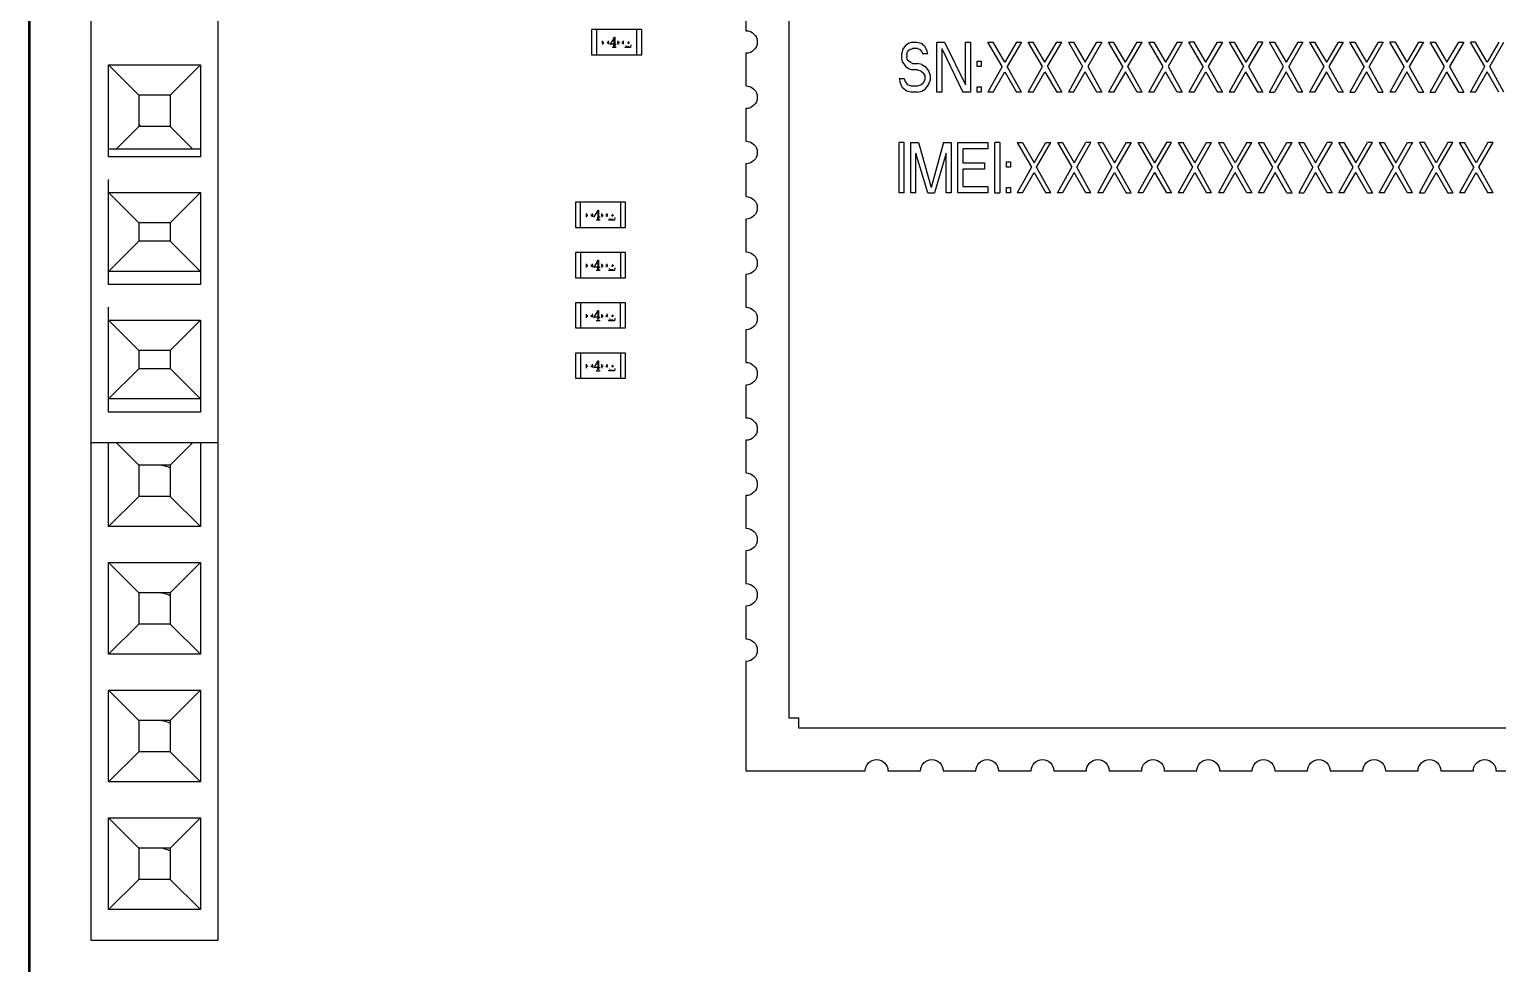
# Model space of a CAD drawing. Header units: millimetres. Extents: x 345 to 622, y 294 to 502.
# Drawn here: x 414.98 to 444.19, y 387.57 to 406.16 of the extents above; entities that cross this region are included whole.
import ezdxf

# ---------------------------------------------------------------- set-up
doc = ezdxf.new("R2010")
doc.units = ezdxf.units.MM
doc.layers.add('Make2D$可见线$场景轮廓线', color=18, linetype='Continuous', lineweight=50, true_color=0x000000)
doc.layers.add('Make2D$可见线$曲线', color=18, linetype='Continuous', true_color=0x000000)

msp = doc.modelspace()

# ---------------------------------------------------------------- linework, layer by layer
at = {"layer": 'Make2D$可见线$场景轮廓线', "color": 96, "true_color": 0x008000}
msp.add_line((414.976, 338.111), (414.976, 447.711), dxfattribs=at)
at = {"layer": 'Make2D$可见线$曲线', "color": 96, "true_color": 0x008000}
msp.add_line((414.976, 338.111), (414.976, 447.711), dxfattribs=at)
at = {"layer": 'Make2D$可见线$曲线', "color": 254, "lineweight": -3, "true_color": 0xdcdcdc}
for p, q in [((430.086, 419.361), (430.086, 392.461)), ((432.419, 405.847), (432.352, 405.762)), ((432.486, 405.89), (432.419, 405.847)), ((432.552, 405.911), (432.486, 405.89)), ((432.552, 405.911), (432.636, 405.911)), ((432.636, 405.911), (432.719, 405.89)), ((432.786, 405.826), (432.719, 405.89)), ((433.036, 404.911), (433.036, 405.911)), ((433.036, 405.911), (433.186, 405.911)), ((433.186, 405.911), (433.602, 405.06)), ((433.602, 405.06), (433.602, 405.911)), ((433.602, 405.911), (433.702, 405.911)), ((433.702, 405.911), (433.702, 404.911)), ((434.336, 405.422), (434.052, 405.911)), ((434.052, 405.911), (434.152, 405.911)), ((434.386, 405.507), (434.152, 405.911)), ((434.619, 405.911), (434.386, 405.507)), ((434.719, 405.911), (434.436, 405.422)), ((434.619, 405.911), (434.719, 405.911)), ((435.136, 405.422), (434.852, 405.911)), ((434.852, 405.911), (434.952, 405.911)), ((435.186, 405.507), (434.952, 405.911)), ((435.186, 405.507), (435.419, 405.911)), ((435.236, 405.422), (435.519, 405.911)), ((435.419, 405.911), (435.519, 405.911)), ((435.652, 405.911), (435.936, 405.422)), ((435.652, 405.911), (435.752, 405.911)), ((435.752, 405.911), (435.986, 405.507)), ((435.986, 405.507), (436.219, 405.911)), ((436.319, 405.911), (436.036, 405.422)), ((436.219, 405.911), (436.319, 405.911)), ((436.736, 405.422), (436.452, 405.911)), ((436.452, 405.911), (436.552, 405.911)), ((436.786, 405.507), (436.552, 405.911)), ((436.786, 405.507), (437.019, 405.911)), ((436.836, 405.422), (437.119, 405.911)), ((437.019, 405.911), (437.119, 405.911)), ((437.536, 405.422), (437.252, 405.911)), ((437.252, 405.911), (437.352, 405.911)), ((437.352, 405.911), (437.586, 405.507)), ((437.819, 405.911), (437.586, 405.507)), ((437.919, 405.911), (437.636, 405.422)), ((437.819, 405.911), (437.919, 405.911)), ((438.152, 405.911), (438.052, 405.911)), ((438.336, 405.422), (438.052, 405.911)), ((438.386, 405.507), (438.152, 405.911)), ((438.386, 405.507), (438.619, 405.911)), ((438.719, 405.911), (438.436, 405.422)), ((438.619, 405.911), (438.719, 405.911)), ((438.852, 405.911), (439.136, 405.422)), ((438.852, 405.911), (438.952, 405.911)), ((438.952, 405.911), (439.186, 405.507)), ((439.419, 405.911), (439.186, 405.507)), ((439.519, 405.911), (439.236, 405.422)), ((439.519, 405.911), (439.419, 405.911)), ((439.936, 405.422), (439.652, 405.911)), ((439.652, 405.911), (439.752, 405.911)), ((439.752, 405.911), (439.986, 405.507)), ((440.219, 405.911), (439.986, 405.507)), ((440.319, 405.911), (440.036, 405.422)), ((440.219, 405.911), (440.319, 405.911)), ((440.452, 405.911), (440.736, 405.422)), ((440.452, 405.911), (440.552, 405.911)), ((440.552, 405.911), (440.786, 405.507)), ((441.019, 405.911), (440.786, 405.507)), ((441.119, 405.911), (440.836, 405.422)), ((441.019, 405.911), (441.119, 405.911)), ((441.536, 405.422), (441.252, 405.911)), ((441.252, 405.911), (441.352, 405.911)), ((441.352, 405.911), (441.586, 405.507)), ((441.819, 405.911), (441.586, 405.507)), ((441.919, 405.911), (441.636, 405.422)), ((441.819, 405.911), (441.919, 405.911)), ((442.152, 405.911), (442.052, 405.911)), ((442.336, 405.422), (442.052, 405.911)), ((442.152, 405.911), (442.386, 405.507)), ((442.619, 405.911), (442.386, 405.507)), ((442.719, 405.911), (442.436, 405.422)), ((442.619, 405.911), (442.719, 405.911)), ((443.136, 405.422), (442.852, 405.911)), ((442.852, 405.911), (442.952, 405.911)), ((442.952, 405.911), (443.186, 405.507)), ((443.186, 405.507), (443.419, 405.911)), ((443.519, 405.911), (443.236, 405.422)), ((443.419, 405.911), (443.519, 405.911)), ((443.752, 405.911), (443.652, 405.911)), ((443.936, 405.422), (443.652, 405.911)), ((443.986, 405.507), (443.752, 405.911)), ((444.219, 405.911), (443.986, 405.507)), ((444.036, 405.422), (444.319, 405.911)), ((432.352, 405.762), (432.336, 405.677)), ((432.336, 405.592), (432.336, 405.677)), ((432.352, 405.507), (432.336, 405.592)), ((432.436, 405.656), (432.452, 405.72)), ((432.436, 405.656), (432.436, 405.613)), ((432.452, 405.549), (432.436, 405.613)), ((432.502, 405.762), (432.452, 405.72)), ((432.502, 405.762), (432.552, 405.783)), ((432.652, 405.783), (432.552, 405.783)), ((432.652, 405.783), (432.702, 405.762)), ((432.736, 405.72), (432.702, 405.762)), ((432.736, 405.72), (432.752, 405.677)), ((432.852, 405.677), (432.752, 405.677)), ((432.786, 405.826), (432.836, 405.741)), ((432.852, 405.677), (432.836, 405.741)), ((433.136, 405.783), (433.552, 404.911)), ((433.136, 405.783), (433.136, 404.911)), ((432.352, 405.507), (432.419, 405.422)), ((432.419, 405.422), (432.486, 405.379)), ((432.502, 405.507), (432.452, 405.549)), ((432.486, 405.379), (432.552, 405.358)), ((432.552, 405.485), (432.502, 405.507)), ((432.552, 405.485), (432.652, 405.485)), ((432.652, 405.358), (432.552, 405.358)), ((432.736, 405.464), (432.652, 405.485)), ((432.652, 405.358), (432.719, 405.337)), ((432.719, 405.337), (432.769, 405.294)), ((432.736, 405.464), (432.802, 405.422)), ((432.769, 405.294), (432.802, 405.23)), ((432.802, 405.23), (432.769, 405.294)), ((432.802, 405.422), (432.869, 405.337)), ((432.869, 405.337), (432.902, 405.251)), ((433.836, 405.422), (433.836, 405.528)), ((433.836, 405.528), (433.919, 405.528)), ((433.919, 405.422), (433.836, 405.422)), ((433.919, 405.528), (433.919, 405.422)), ((434.336, 405.422), (434.052, 404.911)), ((434.152, 404.911), (434.386, 405.315)), ((434.386, 405.315), (434.619, 404.911)), ((434.719, 404.911), (434.436, 405.422)), ((434.852, 404.911), (435.136, 405.422)), ((434.952, 404.911), (435.186, 405.315)), ((435.186, 405.315), (435.419, 404.911)), ((435.236, 405.422), (435.519, 404.911)), ((435.936, 405.422), (435.652, 404.911)), ((435.752, 404.911), (435.986, 405.315)), ((436.219, 404.911), (435.986, 405.315)), ((436.036, 405.422), (436.319, 404.911)), ((436.736, 405.422), (436.452, 404.911)), ((436.786, 405.315), (436.552, 404.911)), ((437.019, 404.911), (436.786, 405.315)), ((437.119, 404.911), (436.836, 405.422)), ((437.252, 404.911), (437.536, 405.422)), ((437.352, 404.911), (437.586, 405.315)), ((437.819, 404.911), (437.586, 405.315)), ((437.636, 405.422), (437.919, 404.911)), ((438.336, 405.422), (438.052, 404.911)), ((438.152, 404.911), (438.386, 405.315)), ((438.386, 405.315), (438.619, 404.911)), ((438.436, 405.422), (438.719, 404.911)), ((439.136, 405.422), (438.852, 404.911)), ((438.952, 404.911), (439.186, 405.315)), ((439.419, 404.911), (439.186, 405.315)), ((439.236, 405.422), (439.519, 404.911)), ((439.652, 404.911), (439.936, 405.422)), ((439.986, 405.315), (439.752, 404.911)), ((440.219, 404.911), (439.986, 405.315)), ((440.319, 404.911), (440.036, 405.422)), ((440.736, 405.422), (440.452, 404.911)), ((440.786, 405.315), (440.552, 404.911)), ((441.019, 404.911), (440.786, 405.315)), ((440.836, 405.422), (441.119, 404.911)), ((441.536, 405.422), (441.252, 404.911)), ((441.586, 405.315), (441.352, 404.911)), ((441.586, 405.315), (441.819, 404.911)), ((441.919, 404.911), (441.636, 405.422)), ((442.336, 405.422), (442.052, 404.911)), ((442.386, 405.315), (442.152, 404.911)), ((442.619, 404.911), (442.386, 405.315)), ((442.436, 405.422), (442.719, 404.911)), ((442.852, 404.911), (443.136, 405.422)), ((442.952, 404.911), (443.186, 405.315)), ((443.419, 404.911), (443.186, 405.315)), ((443.236, 405.422), (443.519, 404.911)), ((443.652, 404.911), (443.936, 405.422)), ((443.752, 404.911), (443.986, 405.315)), ((444.219, 404.911), (443.986, 405.315)), ((444.319, 404.911), (444.036, 405.422)), ((432.286, 405.188), (432.302, 405.102)), ((432.286, 405.188), (432.386, 405.188)), ((432.352, 404.996), (432.302, 405.102)), ((432.436, 404.932), (432.352, 404.996)), ((432.386, 405.188), (432.402, 405.124)), ((432.402, 405.124), (432.452, 405.06)), ((432.519, 405.039), (432.452, 405.06)), ((432.519, 405.039), (432.652, 405.039)), ((432.652, 405.039), (432.719, 405.06)), ((432.719, 405.06), (432.769, 405.102)), ((432.736, 404.932), (432.802, 404.975)), ((432.769, 405.102), (432.802, 405.166)), ((432.802, 405.166), (432.802, 405.23)), ((432.802, 404.975), (432.869, 405.06)), ((432.869, 405.06), (432.902, 405.145)), ((432.902, 405.251), (432.902, 405.145)), ((433.836, 404.911), (433.836, 405.017)), ((433.836, 405.017), (433.919, 405.017)), ((433.919, 405.017), (433.919, 404.911)), ((432.519, 404.911), (432.436, 404.932)), ((432.652, 404.911), (432.519, 404.911)), ((432.652, 404.911), (432.736, 404.932)), ((433.136, 404.911), (433.036, 404.911)), ((433.702, 404.911), (433.552, 404.911)), ((433.919, 404.911), (433.836, 404.911)), ((434.152, 404.911), (434.052, 404.911)), ((434.719, 404.911), (434.619, 404.911)), ((434.952, 404.911), (434.852, 404.911)), ((435.519, 404.911), (435.419, 404.911)), ((435.752, 404.911), (435.652, 404.911)), ((436.319, 404.911), (436.219, 404.911)), ((436.552, 404.911), (436.452, 404.911)), ((437.119, 404.911), (437.019, 404.911)), ((437.352, 404.911), (437.252, 404.911)), ((437.919, 404.911), (437.819, 404.911)), ((438.152, 404.911), (438.052, 404.911)), ((438.719, 404.911), (438.619, 404.911)), ((438.952, 404.911), (438.852, 404.911)), ((439.519, 404.911), (439.419, 404.911)), ((439.652, 404.911), (439.752, 404.911)), ((440.319, 404.911), (440.219, 404.911)), ((440.552, 404.911), (440.452, 404.911)), ((441.119, 404.911), (441.019, 404.911)), ((441.252, 404.911), (441.352, 404.911)), ((441.819, 404.911), (441.919, 404.911)), ((442.152, 404.911), (442.052, 404.911)), ((442.619, 404.911), (442.719, 404.911)), ((442.852, 404.911), (442.952, 404.911)), ((443.419, 404.911), (443.519, 404.911)), ((443.752, 404.911), (443.652, 404.911)), ((432.386, 403.911), (432.286, 403.911)), ((432.286, 402.911), (432.286, 403.911)), ((432.386, 402.911), (432.386, 403.911)), ((432.519, 402.911), (432.519, 403.911)), ((432.519, 403.911), (432.669, 403.911)), ((432.669, 403.911), (432.919, 403.017)), ((433.169, 403.911), (432.919, 403.017)), ((433.169, 403.911), (433.319, 403.911)), ((433.319, 403.911), (433.319, 402.911)), ((433.452, 402.911), (433.452, 403.911)), ((433.452, 403.911), (434.052, 403.911)), ((434.052, 403.911), (434.052, 403.783)), ((434.286, 403.911), (434.186, 403.911)), ((434.186, 402.911), (434.186, 403.911)), ((434.286, 403.911), (434.286, 402.911)), ((434.636, 403.911), (434.919, 403.422)), ((434.636, 403.911), (434.736, 403.911)), ((434.736, 403.911), (434.969, 403.507)), ((434.969, 403.507), (435.202, 403.911)), ((435.019, 403.422), (435.302, 403.911)), ((435.202, 403.911), (435.302, 403.911)), ((435.436, 403.911), (435.719, 403.422)), ((435.436, 403.911), (435.536, 403.911)), ((435.536, 403.911), (435.769, 403.507)), ((435.769, 403.507), (436.002, 403.911)), ((435.819, 403.422), (436.102, 403.911)), ((436.102, 403.911), (436.002, 403.911)), ((436.236, 403.911), (436.519, 403.422)), ((436.236, 403.911), (436.336, 403.911)), ((436.336, 403.911), (436.569, 403.507)), ((436.802, 403.911), (436.569, 403.507)), ((436.902, 403.911), (436.619, 403.422)), ((436.802, 403.911), (436.902, 403.911)), ((437.036, 403.911), (437.319, 403.422)), ((437.036, 403.911), (437.136, 403.911)), ((437.136, 403.911), (437.369, 403.507)), ((437.602, 403.911), (437.369, 403.507)), ((437.419, 403.422), (437.702, 403.911)), ((437.702, 403.911), (437.602, 403.911)), ((437.836, 403.911), (438.119, 403.422)), ((437.836, 403.911), (437.936, 403.911)), ((438.169, 403.507), (437.936, 403.911)), ((438.169, 403.507), (438.402, 403.911)), ((438.219, 403.422), (438.502, 403.911)), ((438.402, 403.911), (438.502, 403.911)), ((438.636, 403.911), (438.919, 403.422)), ((438.636, 403.911), (438.736, 403.911)), ((438.969, 403.507), (438.736, 403.911)), ((439.202, 403.911), (438.969, 403.507)), ((439.019, 403.422), (439.302, 403.911)), ((439.202, 403.911), (439.302, 403.911)), ((439.719, 403.422), (439.436, 403.911)), ((439.436, 403.911), (439.536, 403.911)), ((439.536, 403.911), (439.769, 403.507)), ((439.769, 403.507), (440.002, 403.911)), ((439.819, 403.422), (440.102, 403.911)), ((440.002, 403.911), (440.102, 403.911)), ((440.519, 403.422), (440.236, 403.911)), ((440.236, 403.911), (440.336, 403.911)), ((440.336, 403.911), (440.569, 403.507)), ((440.569, 403.507), (440.802, 403.911)), ((440.902, 403.911), (440.619, 403.422)), ((440.902, 403.911), (440.802, 403.911)), ((441.319, 403.422), (441.036, 403.911)), ((441.036, 403.911), (441.136, 403.911)), ((441.136, 403.911), (441.369, 403.507)), ((441.369, 403.507), (441.602, 403.911)), ((441.419, 403.422), (441.702, 403.911)), ((441.702, 403.911), (441.602, 403.911)), ((441.836, 403.911), (442.119, 403.422)), ((441.836, 403.911), (441.936, 403.911)), ((441.936, 403.911), (442.169, 403.507)), ((442.169, 403.507), (442.402, 403.911)), ((442.502, 403.911), (442.219, 403.422)), ((442.402, 403.911), (442.502, 403.911)), ((442.736, 403.911), (442.636, 403.911)), ((442.636, 403.911), (442.919, 403.422)), ((442.969, 403.507), (442.736, 403.911)), ((443.202, 403.911), (442.969, 403.507)), ((443.019, 403.422), (443.302, 403.911)), ((443.302, 403.911), (443.202, 403.911)), ((443.719, 403.422), (443.436, 403.911)), ((443.436, 403.911), (443.536, 403.911)), ((443.769, 403.507), (443.536, 403.911)), ((444.002, 403.911), (443.769, 403.507)), ((443.819, 403.422), (444.102, 403.911)), ((444.102, 403.911), (444.002, 403.911)), ((432.619, 402.911), (432.619, 403.698)), ((432.852, 402.911), (432.619, 403.698)), ((433.219, 403.698), (432.986, 402.911)), ((433.219, 402.911), (433.219, 403.698)), ((434.052, 403.783), (433.552, 403.783)), ((433.552, 403.783), (433.552, 403.507)), ((433.552, 403.507), (433.986, 403.507)), ((433.986, 403.507), (433.986, 403.379)), ((434.419, 403.422), (434.419, 403.528)), ((434.419, 403.528), (434.502, 403.528)), ((434.502, 403.528), (434.502, 403.422)), ((433.986, 403.379), (433.552, 403.379)), ((433.552, 403.379), (433.552, 403.039)), ((434.502, 403.422), (434.419, 403.422)), ((434.919, 403.422), (434.636, 402.911)), ((434.736, 402.911), (434.969, 403.315)), ((434.969, 403.315), (435.202, 402.911)), ((435.302, 402.911), (435.019, 403.422)), ((435.436, 402.911), (435.719, 403.422)), ((435.769, 403.315), (435.536, 402.911)), ((436.002, 402.911), (435.769, 403.315)), ((436.102, 402.911), (435.819, 403.422)), ((436.236, 402.911), (436.519, 403.422)), ((436.336, 402.911), (436.569, 403.315)), ((436.569, 403.315), (436.802, 402.911)), ((436.902, 402.911), (436.619, 403.422)), ((437.319, 403.422), (437.036, 402.911)), ((437.369, 403.315), (437.136, 402.911)), ((437.369, 403.315), (437.602, 402.911)), ((437.419, 403.422), (437.702, 402.911)), ((438.119, 403.422), (437.836, 402.911)), ((437.936, 402.911), (438.169, 403.315)), ((438.169, 403.315), (438.402, 402.911)), ((438.502, 402.911), (438.219, 403.422)), ((438.919, 403.422), (438.636, 402.911)), ((438.736, 402.911), (438.969, 403.315)), ((439.202, 402.911), (438.969, 403.315)), ((439.019, 403.422), (439.302, 402.911)), ((439.436, 402.911), (439.719, 403.422)), ((439.769, 403.315), (439.536, 402.911)), ((440.002, 402.911), (439.769, 403.315)), ((440.102, 402.911), (439.819, 403.422)), ((440.519, 403.422), (440.236, 402.911)), ((440.569, 403.315), (440.336, 402.911)), ((440.569, 403.315), (440.802, 402.911)), ((440.619, 403.422), (440.902, 402.911)), ((441.036, 402.911), (441.319, 403.422)), ((441.136, 402.911), (441.369, 403.315)), ((441.602, 402.911), (441.369, 403.315)), ((441.419, 403.422), (441.702, 402.911)), ((441.836, 402.911), (442.119, 403.422)), ((441.936, 402.911), (442.169, 403.315)), ((442.402, 402.911), (442.169, 403.315)), ((442.502, 402.911), (442.219, 403.422)), ((442.636, 402.911), (442.919, 403.422)), ((442.969, 403.315), (442.736, 402.911)), ((442.969, 403.315), (443.202, 402.911)), ((443.019, 403.422), (443.302, 402.911)), ((443.719, 403.422), (443.436, 402.911)), ((443.536, 402.911), (443.769, 403.315)), ((443.769, 403.315), (444.002, 402.911)), ((444.102, 402.911), (443.819, 403.422)), ((433.552, 403.039), (434.052, 403.039)), ((434.052, 403.039), (434.052, 402.911)), ((434.419, 402.911), (434.419, 403.017)), ((434.419, 403.017), (434.502, 403.017)), ((434.502, 403.017), (434.502, 402.911)), ((432.386, 402.911), (432.286, 402.911)), ((432.619, 402.911), (432.519, 402.911)), ((432.852, 402.911), (432.986, 402.911)), ((433.319, 402.911), (433.219, 402.911)), ((434.052, 402.911), (433.452, 402.911)), ((434.186, 402.911), (434.286, 402.911)), ((434.502, 402.911), (434.419, 402.911)), ((434.736, 402.911), (434.636, 402.911)), ((435.302, 402.911), (435.202, 402.911)), ((435.536, 402.911), (435.436, 402.911)), ((436.102, 402.911), (436.002, 402.911)), ((436.336, 402.911), (436.236, 402.911)), ((436.802, 402.911), (436.902, 402.911)), ((437.136, 402.911), (437.036, 402.911)), ((437.702, 402.911), (437.602, 402.911)), ((437.936, 402.911), (437.836, 402.911)), ((438.502, 402.911), (438.402, 402.911)), ((438.736, 402.911), (438.636, 402.911)), ((439.302, 402.911), (439.202, 402.911)), ((439.536, 402.911), (439.436, 402.911)), ((440.002, 402.911), (440.102, 402.911)), ((440.236, 402.911), (440.336, 402.911)), ((440.902, 402.911), (440.802, 402.911)), ((441.136, 402.911), (441.036, 402.911)), ((441.602, 402.911), (441.702, 402.911)), ((441.936, 402.911), (441.836, 402.911)), ((442.502, 402.911), (442.402, 402.911)), ((442.636, 402.911), (442.736, 402.911)), ((443.202, 402.911), (443.302, 402.911)), ((443.536, 402.911), (443.436, 402.911)), ((444.102, 402.911), (444.002, 402.911)), ((430.086, 392.461), (430.286, 392.461)), ((430.286, 392.261), (430.286, 392.461)), ((453.186, 392.261), (430.286, 392.261))]:
    msp.add_line(p, q, dxfattribs=at)
at = {"layer": 'Make2D$可见线$曲线', "color": 251, "lineweight": -3, "true_color": 0x4b4b4b}
for p, q in [((416.196, 413.681), (416.196, 397.941)), ((418.736, 397.947), (418.736, 413.681)), ((416.552, 405.454), (417.152, 404.854)), ((416.552, 403.628), (416.552, 405.454)), ((416.552, 405.454), (418.379, 405.454)), ((418.379, 405.454), (417.779, 404.854)), ((418.379, 405.454), (418.379, 403.628)), ((417.152, 404.854), (417.152, 404.228)), ((417.779, 404.854), (417.152, 404.854)), ((417.779, 404.854), (417.779, 404.228)), ((417.152, 404.228), (416.708, 403.783)), ((417.779, 404.228), (417.152, 404.228)), ((418.226, 403.781), (417.779, 404.228)), ((418.379, 403.628), (416.552, 403.628)), ((418.379, 403.781), (416.554, 403.781)), ((416.552, 402.914), (416.552, 403.174)), ((416.552, 402.914), (417.152, 402.314)), ((416.552, 401.088), (416.552, 402.914)), ((416.552, 402.914), (418.379, 402.914)), ((418.379, 402.914), (417.779, 402.314)), ((418.379, 402.914), (418.379, 401.088)), ((417.779, 402.314), (417.152, 402.314)), ((417.152, 402.314), (417.152, 401.951)), ((417.779, 402.314), (417.779, 401.943)), ((417.152, 401.948), (416.552, 401.348)), ((417.779, 401.948), (417.152, 401.948)), ((417.783, 401.944), (418.379, 401.348)), ((418.379, 401.348), (416.552, 401.348)), ((418.379, 401.088), (416.552, 401.088)), ((416.552, 400.374), (416.552, 400.634)), ((416.552, 400.374), (417.152, 399.774)), ((416.552, 398.548), (416.552, 400.374)), ((416.552, 400.374), (418.379, 400.374)), ((418.379, 400.374), (417.779, 399.774)), ((418.379, 400.374), (418.379, 398.548)), ((417.779, 399.774), (417.152, 399.774)), ((417.152, 399.774), (417.152, 399.41)), ((417.779, 399.774), (417.779, 399.406)), ((417.152, 399.408), (416.552, 398.808)), ((417.779, 399.408), (417.152, 399.408)), ((418.379, 398.808), (417.782, 399.405)), ((418.379, 398.808), (416.552, 398.808)), ((418.379, 398.548), (416.552, 398.548)), ((416.196, 397.941), (418.736, 397.941)), ((416.196, 397.937), (416.196, 388.041)), ((416.552, 396.268), (416.552, 397.941)), ((417.152, 397.494), (416.706, 397.941)), ((418.226, 397.941), (417.779, 397.494)), ((418.379, 397.941), (418.379, 396.268)), ((418.736, 388.041), (418.736, 397.94)), ((417.779, 397.494), (417.152, 397.494)), ((417.152, 397.494), (417.152, 396.868)), ((417.779, 397.494), (417.779, 396.868)), ((417.152, 396.868), (416.552, 396.268)), ((417.779, 396.868), (417.152, 396.868)), ((417.779, 396.868), (418.379, 396.268)), ((418.379, 396.268), (416.552, 396.268)), ((416.552, 395.554), (417.152, 394.954)), ((416.552, 393.728), (416.552, 395.554)), ((416.552, 395.554), (418.379, 395.554)), ((418.379, 395.554), (417.779, 394.954)), ((418.379, 395.554), (418.379, 393.728)), ((417.779, 394.954), (417.152, 394.954)), ((417.152, 394.954), (417.152, 394.328)), ((417.779, 394.954), (417.779, 394.328)), ((417.152, 394.328), (416.552, 393.728)), ((417.779, 394.328), (417.152, 394.328)), ((418.379, 393.728), (417.779, 394.328)), ((418.379, 393.728), (416.552, 393.728)), ((416.552, 393.014), (417.152, 392.414)), ((416.552, 391.188), (416.552, 393.014)), ((416.552, 393.014), (418.379, 393.014)), ((418.379, 393.014), (417.779, 392.414)), ((418.379, 393.014), (418.379, 391.188)), ((417.779, 392.414), (417.152, 392.414)), ((417.152, 392.414), (417.152, 391.788)), ((417.779, 392.414), (417.779, 391.788)), ((417.152, 391.788), (416.552, 391.188)), ((417.779, 391.788), (417.152, 391.788)), ((418.379, 391.188), (417.779, 391.788)), ((418.379, 391.188), (416.552, 391.188)), ((416.552, 390.474), (417.152, 389.874)), ((416.552, 388.648), (416.552, 390.474)), ((416.552, 390.474), (418.379, 390.474)), ((418.379, 390.474), (417.779, 389.874)), ((418.379, 390.474), (418.379, 388.648)), ((417.779, 389.874), (417.152, 389.874)), ((417.152, 389.874), (417.152, 389.248)), ((417.779, 389.874), (417.779, 389.248)), ((417.152, 389.248), (416.552, 388.648)), ((417.779, 389.248), (417.152, 389.248)), ((418.379, 388.648), (417.779, 389.248)), ((418.379, 388.648), (416.552, 388.648)), ((416.196, 388.041), (418.736, 388.041))]:
    msp.add_line(p, q, dxfattribs=at)
at = {"layer": 'Make2D$可见线$曲线', "color": 134, "lineweight": -3, "true_color": 0x009b9b}
for p, q in [((429.236, 406.786), (429.236, 406.136)), ((429.236, 405.686), (429.236, 405.036)), ((429.236, 404.586), (429.236, 403.936)), ((429.236, 403.486), (429.236, 402.836)), ((429.236, 402.386), (429.236, 401.736)), ((429.236, 401.286), (429.236, 400.636)), ((429.236, 400.186), (429.236, 399.536)), ((429.236, 399.086), (429.236, 398.436)), ((429.236, 397.986), (429.236, 397.336)), ((429.236, 396.886), (429.236, 396.236)), ((429.236, 395.786), (429.236, 395.136)), ((429.236, 394.686), (429.236, 394.036)), ((429.236, 393.586), (429.236, 391.411)), ((429.236, 391.411), (431.611, 391.411)), ((432.061, 391.411), (432.711, 391.411)), ((433.161, 391.411), (433.811, 391.411)), ((434.261, 391.411), (434.911, 391.411)), ((435.361, 391.411), (436.011, 391.411)), ((436.461, 391.411), (437.111, 391.411)), ((437.561, 391.411), (438.211, 391.411)), ((438.661, 391.411), (439.311, 391.411)), ((439.761, 391.411), (440.411, 391.411)), ((440.861, 391.411), (441.511, 391.411)), ((441.961, 391.411), (442.611, 391.411)), ((443.061, 391.411), (443.711, 391.411)), ((444.161, 391.411), (444.811, 391.411))]:
    msp.add_line(p, q, dxfattribs=at)
at = {"layer": 'Make2D$可见线$曲线', "color": 9, "lineweight": -3, "true_color": 0xc0c0c0}
for p, q in [((426.161, 406.157), (426.161, 405.657)), ((426.261, 406.157), (426.161, 406.157)), ((427.061, 406.157), (426.261, 406.157)), ((426.261, 406.157), (426.261, 405.657)), ((427.061, 405.657), (427.061, 406.157)), ((427.161, 406.157), (427.061, 406.157)), ((427.161, 405.657), (427.161, 406.157)), ((426.38, 405.903), (426.383, 405.935)), ((426.385, 405.859), (426.38, 405.903)), ((426.403, 405.903), (426.403, 405.913)), ((426.403, 405.881), (426.403, 405.903)), ((426.477, 405.913), (426.478, 405.903)), ((426.478, 405.903), (426.477, 405.881)), ((426.497, 405.936), (426.5, 405.903)), ((426.5, 405.903), (426.497, 405.869)), ((426.527, 405.868), (426.531, 405.874)), ((426.538, 405.862), (426.527, 405.862)), ((426.538, 405.869), (426.604, 405.975)), ((426.605, 405.869), (426.538, 405.869)), ((426.597, 405.979), (426.613, 406.004)), ((426.605, 405.975), (426.605, 405.869)), ((426.605, 405.823), (426.605, 405.862)), ((426.613, 406.004), (426.624, 406.004)), ((426.624, 406.004), (426.624, 405.869)), ((426.624, 405.869), (426.656, 405.869)), ((426.624, 405.862), (426.624, 405.823)), ((426.683, 405.935), (426.68, 405.903)), ((426.68, 405.903), (426.685, 405.859)), ((426.703, 405.913), (426.703, 405.903)), ((426.703, 405.903), (426.703, 405.881)), ((426.778, 405.903), (426.777, 405.913)), ((426.777, 405.881), (426.778, 405.903)), ((426.8, 405.903), (426.797, 405.936)), ((426.797, 405.869), (426.8, 405.903)), ((426.843, 405.836), (426.85, 405.844)), ((426.885, 405.883), (426.913, 405.92)), ((426.917, 405.9), (426.894, 405.877)), ((426.947, 405.852), (426.94, 405.802)), ((426.161, 405.657), (426.261, 405.657)), ((426.261, 405.657), (427.061, 405.657)), ((426.575, 405.808), (426.588, 405.808)), ((426.579, 405.801), (426.575, 405.801)), ((426.642, 405.801), (426.588, 405.801)), ((426.642, 405.808), (426.652, 405.808)), ((426.83, 405.802), (426.83, 405.817)), ((426.94, 405.802), (426.83, 405.802)), ((426.844, 405.819), (426.913, 405.819)), ((427.061, 405.657), (427.161, 405.657)), ((425.841, 402.721), (425.841, 402.221)), ((425.941, 402.721), (425.841, 402.721)), ((426.741, 402.721), (425.941, 402.721)), ((425.941, 402.221), (425.941, 402.721)), ((426.741, 402.721), (426.741, 402.221)), ((426.841, 402.721), (426.741, 402.721)), ((426.841, 402.221), (426.841, 402.721)), ((426.06, 402.467), (426.063, 402.499)), ((426.065, 402.423), (426.06, 402.467)), ((426.083, 402.467), (426.083, 402.477)), ((426.083, 402.445), (426.083, 402.467)), ((426.157, 402.477), (426.158, 402.467)), ((426.158, 402.467), (426.157, 402.445)), ((426.177, 402.5), (426.18, 402.467)), ((426.18, 402.467), (426.177, 402.433)), ((426.207, 402.432), (426.211, 402.438)), ((426.218, 402.426), (426.207, 402.426)), ((426.218, 402.433), (426.284, 402.539)), ((426.255, 402.372), (426.268, 402.372)), ((426.259, 402.365), (426.255, 402.365)), ((426.319, 402.365), (426.268, 402.365)), ((426.277, 402.543), (426.293, 402.568)), ((426.285, 402.539), (426.285, 402.433)), ((426.285, 402.387), (426.285, 402.426)), ((426.293, 402.568), (426.304, 402.568)), ((426.304, 402.568), (426.304, 402.433)), ((426.304, 402.433), (426.336, 402.433)), ((426.304, 402.426), (426.304, 402.387)), ((426.322, 402.372), (426.332, 402.372)), ((426.363, 402.499), (426.36, 402.467)), ((426.36, 402.467), (426.365, 402.423)), ((426.383, 402.477), (426.383, 402.467)), ((426.383, 402.467), (426.383, 402.445)), ((426.458, 402.467), (426.457, 402.477)), ((426.457, 402.445), (426.458, 402.467)), ((426.48, 402.467), (426.477, 402.5)), ((426.477, 402.433), (426.48, 402.467)), ((426.51, 402.366), (426.51, 402.381)), ((426.62, 402.366), (426.51, 402.366)), ((426.523, 402.4), (426.53, 402.408)), ((426.524, 402.383), (426.593, 402.383)), ((426.565, 402.447), (426.593, 402.484)), ((426.597, 402.464), (426.574, 402.441)), ((426.627, 402.416), (426.62, 402.366)), ((425.841, 402.221), (425.941, 402.221)), ((425.941, 402.221), (426.741, 402.221)), ((426.741, 402.221), (426.841, 402.221)), ((425.841, 401.721), (425.841, 401.221)), ((425.941, 401.721), (425.841, 401.721)), ((426.741, 401.721), (425.941, 401.721)), ((425.941, 401.721), (425.941, 401.221)), ((426.06, 401.467), (426.063, 401.499)), ((426.065, 401.423), (426.06, 401.467)), ((426.083, 401.467), (426.083, 401.477)), ((426.083, 401.445), (426.083, 401.467)), ((426.157, 401.477), (426.158, 401.467)), ((426.158, 401.467), (426.157, 401.445)), ((426.177, 401.5), (426.18, 401.467)), ((426.18, 401.467), (426.177, 401.433)), ((426.218, 401.433), (426.284, 401.539)), ((426.277, 401.543), (426.293, 401.568)), ((426.285, 401.539), (426.285, 401.433)), ((426.293, 401.568), (426.304, 401.568)), ((426.304, 401.568), (426.304, 401.433)), ((426.363, 401.499), (426.36, 401.467)), ((426.36, 401.467), (426.365, 401.423)), ((426.383, 401.477), (426.383, 401.467)), ((426.383, 401.467), (426.383, 401.445)), ((426.458, 401.467), (426.457, 401.477)), ((426.457, 401.445), (426.458, 401.467)), ((426.48, 401.467), (426.477, 401.5)), ((426.477, 401.433), (426.48, 401.467)), ((426.565, 401.447), (426.593, 401.484)), ((426.597, 401.464), (426.574, 401.441)), ((426.741, 401.721), (426.741, 401.221)), ((426.841, 401.721), (426.741, 401.721)), ((426.841, 401.221), (426.841, 401.721)), ((425.841, 401.221), (425.941, 401.221)), ((425.941, 401.221), (426.741, 401.221)), ((426.207, 401.432), (426.211, 401.438)), ((426.218, 401.426), (426.207, 401.426)), ((426.285, 401.433), (426.218, 401.433)), ((426.255, 401.372), (426.268, 401.372)), ((426.259, 401.365), (426.255, 401.365)), ((426.322, 401.365), (426.268, 401.365)), ((426.285, 401.387), (426.285, 401.426)), ((426.304, 401.433), (426.336, 401.433)), ((426.304, 401.426), (426.304, 401.387)), ((426.322, 401.372), (426.332, 401.372)), ((426.51, 401.366), (426.51, 401.381)), ((426.62, 401.366), (426.51, 401.366)), ((426.523, 401.4), (426.53, 401.408)), ((426.524, 401.383), (426.593, 401.383)), ((426.627, 401.416), (426.62, 401.366)), ((426.741, 401.221), (426.841, 401.221)), ((425.841, 400.721), (425.841, 400.221)), ((425.941, 400.721), (425.841, 400.721)), ((426.741, 400.721), (425.941, 400.721)), ((425.941, 400.721), (425.941, 400.221)), ((426.841, 400.721), (426.741, 400.721)), ((426.741, 400.221), (426.741, 400.721)), ((426.841, 400.221), (426.841, 400.721)), ((426.06, 400.467), (426.063, 400.499)), ((426.065, 400.423), (426.06, 400.467)), ((426.083, 400.467), (426.083, 400.477)), ((426.083, 400.445), (426.083, 400.467)), ((426.157, 400.477), (426.158, 400.467)), ((426.158, 400.467), (426.157, 400.445)), ((426.177, 400.5), (426.18, 400.467)), ((426.18, 400.467), (426.177, 400.433)), ((426.207, 400.432), (426.211, 400.438)), ((426.218, 400.426), (426.207, 400.426)), ((426.218, 400.433), (426.284, 400.539)), ((426.285, 400.433), (426.218, 400.433)), ((426.255, 400.372), (426.268, 400.372)), ((426.259, 400.365), (426.255, 400.365)), ((426.322, 400.365), (426.268, 400.365)), ((426.277, 400.543), (426.293, 400.568)), ((426.285, 400.539), (426.285, 400.433)), ((426.285, 400.387), (426.285, 400.426)), ((426.293, 400.568), (426.304, 400.568)), ((426.304, 400.568), (426.304, 400.433)), ((426.304, 400.433), (426.336, 400.433)), ((426.304, 400.426), (426.304, 400.387)), ((426.322, 400.372), (426.332, 400.372)), ((426.363, 400.499), (426.36, 400.467)), ((426.36, 400.467), (426.365, 400.423)), ((426.383, 400.477), (426.383, 400.467)), ((426.383, 400.467), (426.383, 400.445)), ((426.458, 400.467), (426.457, 400.477)), ((426.457, 400.445), (426.458, 400.467)), ((426.48, 400.467), (426.477, 400.5)), ((426.477, 400.433), (426.48, 400.467)), ((426.51, 400.366), (426.51, 400.381)), ((426.62, 400.366), (426.51, 400.366)), ((426.523, 400.4), (426.53, 400.408)), ((426.524, 400.383), (426.593, 400.383)), ((426.565, 400.447), (426.593, 400.484)), ((426.597, 400.464), (426.574, 400.441)), ((426.627, 400.416), (426.62, 400.366)), ((425.841, 400.221), (425.941, 400.221)), ((425.941, 400.221), (426.741, 400.221)), ((426.741, 400.221), (426.841, 400.221)), ((425.841, 399.721), (425.841, 399.221)), ((425.941, 399.721), (425.841, 399.721)), ((426.741, 399.721), (425.941, 399.721)), ((425.941, 399.721), (425.941, 399.221)), ((426.741, 399.721), (426.741, 399.221)), ((426.841, 399.721), (426.741, 399.721)), ((426.841, 399.221), (426.841, 399.721)), ((426.06, 399.467), (426.063, 399.499)), ((426.065, 399.423), (426.06, 399.467)), ((426.083, 399.467), (426.083, 399.477)), ((426.083, 399.445), (426.083, 399.467)), ((426.157, 399.477), (426.158, 399.467)), ((426.158, 399.467), (426.157, 399.445)), ((426.177, 399.5), (426.18, 399.467)), ((426.18, 399.467), (426.177, 399.433)), ((426.207, 399.432), (426.211, 399.438)), ((426.218, 399.426), (426.207, 399.426)), ((426.218, 399.433), (426.284, 399.539)), ((426.285, 399.433), (426.218, 399.433)), ((426.277, 399.543), (426.293, 399.568)), ((426.285, 399.539), (426.285, 399.433)), ((426.285, 399.387), (426.285, 399.426)), ((426.293, 399.568), (426.304, 399.568)), ((426.304, 399.568), (426.304, 399.433)), ((426.304, 399.433), (426.336, 399.433)), ((426.304, 399.426), (426.304, 399.387)), ((426.363, 399.499), (426.36, 399.467)), ((426.36, 399.467), (426.365, 399.423)), ((426.383, 399.477), (426.383, 399.467)), ((426.383, 399.467), (426.383, 399.445)), ((426.458, 399.467), (426.457, 399.477)), ((426.457, 399.445), (426.458, 399.467)), ((426.48, 399.467), (426.477, 399.5)), ((426.477, 399.433), (426.48, 399.467)), ((426.565, 399.447), (426.593, 399.484)), ((426.597, 399.464), (426.574, 399.441)), ((426.627, 399.416), (426.62, 399.366)), ((425.841, 399.221), (425.941, 399.221)), ((425.941, 399.221), (426.741, 399.221)), ((426.255, 399.372), (426.268, 399.372)), ((426.259, 399.365), (426.255, 399.365)), ((426.322, 399.365), (426.268, 399.365)), ((426.322, 399.372), (426.332, 399.372)), ((426.51, 399.366), (426.51, 399.381)), ((426.62, 399.366), (426.51, 399.366)), ((426.523, 399.4), (426.53, 399.408)), ((426.524, 399.383), (426.593, 399.383)), ((426.741, 399.221), (426.841, 399.221))]:
    msp.add_line(p, q, dxfattribs=at)
at = {"layer": 'Make2D$可见线$曲线', "color": 134, "lineweight": -3, "true_color": 0x009b9b, "extrusion": (0, 0, -1)}
for centre, start, end in [((-429.236, 405.911), 90, 180), ((-429.236, 405.911), 180, 270), ((-429.236, 404.811), 90, 180), ((-429.236, 404.811), 180, 270), ((-429.236, 403.711), 90, 180), ((-429.236, 403.711), 180, 270), ((-429.236, 402.611), 90, 180), ((-429.236, 402.611), 180, 270), ((-429.236, 401.511), 90, 180), ((-429.236, 401.511), 180, 270), ((-429.236, 400.411), 90, 180), ((-429.236, 400.411), 180, 270), ((-429.236, 399.311), 90, 180), ((-429.236, 399.311), 180, 270), ((-429.236, 398.211), 90, 180), ((-429.236, 398.211), 180, 270), ((-429.236, 397.111), 90, 180), ((-429.236, 397.111), 180, 270), ((-429.236, 396.011), 90, 180), ((-429.236, 396.011), 180, 270), ((-429.236, 394.911), 90, 180), ((-429.236, 394.911), 180, 270), ((-429.236, 393.811), 90, 180), ((-429.236, 393.811), 180, 270), ((-431.836, 391.411), 360, 180), ((-432.936, 391.411), 360, 180), ((-434.036, 391.411), 360, 180), ((-435.136, 391.411), 360, 180), ((-436.236, 391.411), 360, 180), ((-437.336, 391.411), 360, 180), ((-438.436, 391.411), 360, 180), ((-439.536, 391.411), 360, 180), ((-440.636, 391.411), 360, 180), ((-441.736, 391.411), 360, 180), ((-442.836, 391.411), 360, 180), ((-443.936, 391.411), 360, 180)]:
    msp.add_arc(centre, 0.225, start, end, dxfattribs=at)
at = {"layer": 'Make2D$可见线$曲线', "color": 96, "lineweight": -3, "true_color": 0x008000, "extrusion": (0, 0, -1)}
for centre, start, end in [((-417.536, 404.611), 310.8518, 318.9935), ((-417.536, 396.991), 97.7518, 118.6366), ((-417.536, 394.451), 97.7518, 118.6233), ((-417.536, 391.911), 97.7518, 118.6233), ((-417.536, 389.371), 97.7518, 118.6233)]:
    msp.add_arc(centre, 0.508, start, end, dxfattribs=at)

doc.saveas('drawing.dxf')
